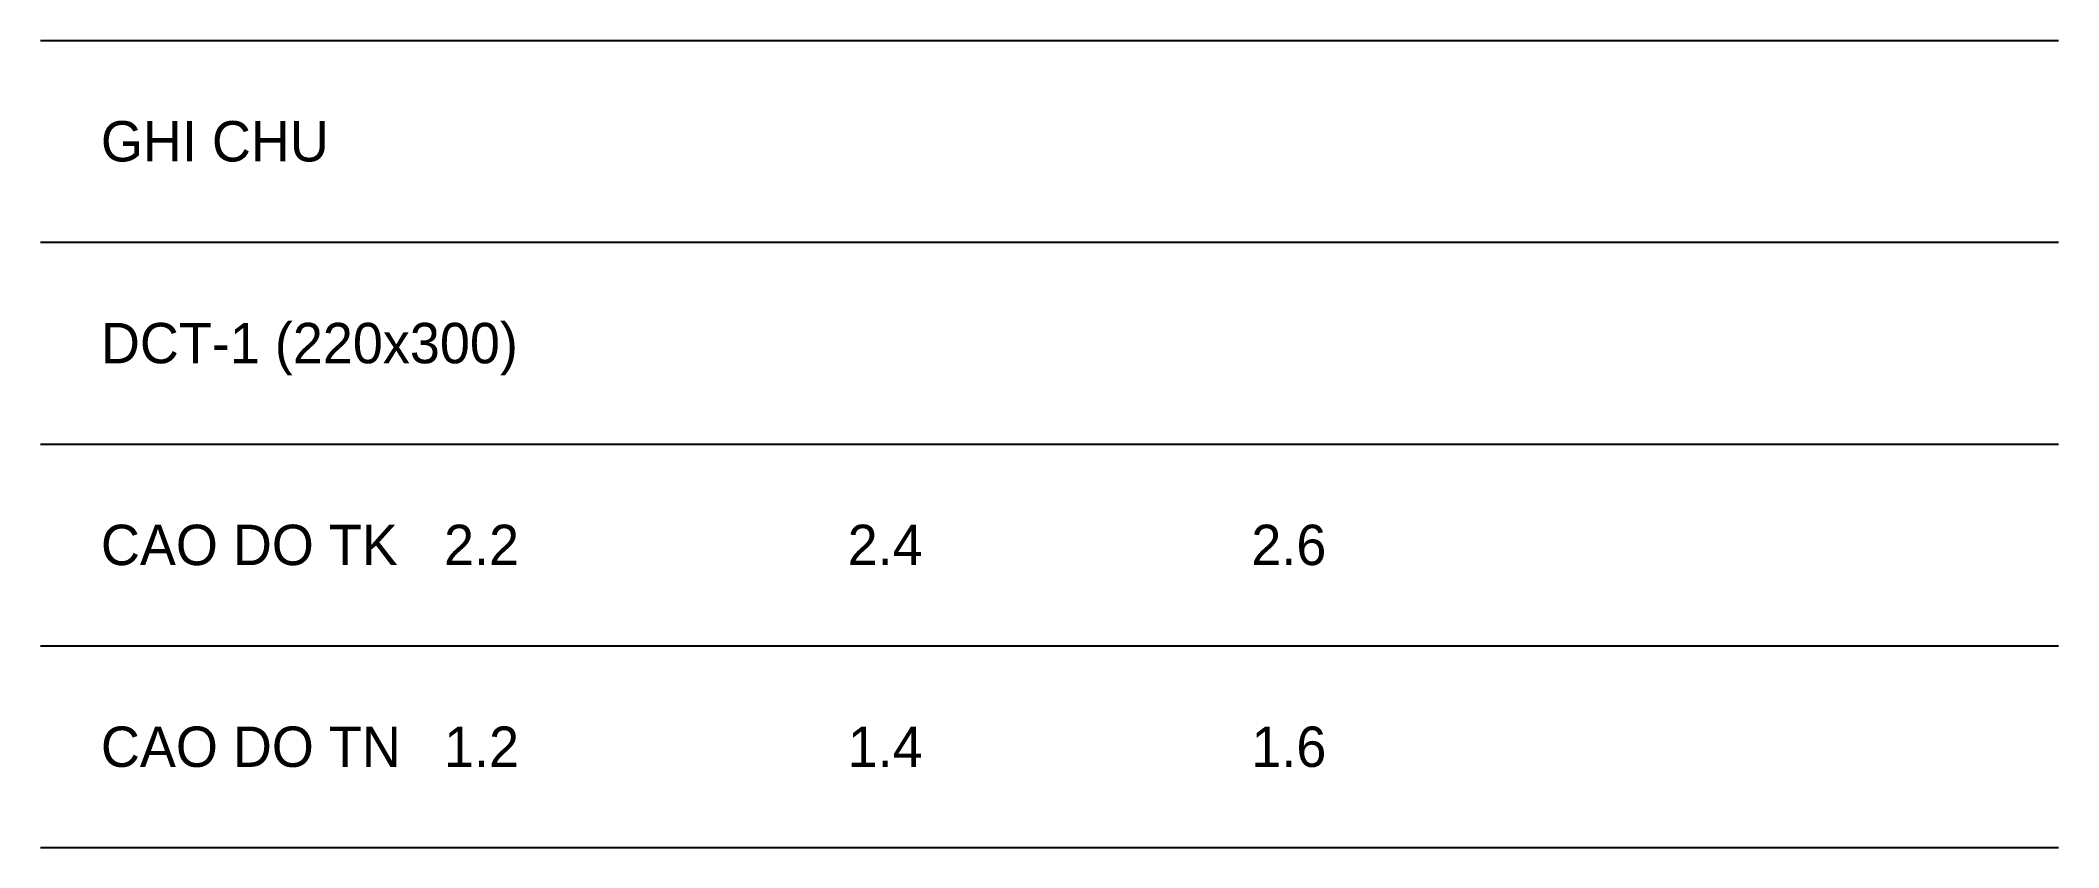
# Model space of a CAD drawing. Header units: metres. Extents: x 0 to 10, y 0 to 4.
import ezdxf

# ---------------------------------------------------------------- set-up
doc = ezdxf.new("R2010")
doc.units = ezdxf.units.M

msp = doc.modelspace()

# ---------------------------------------------------------------- linework, layer by layer
for p, q in [((0, 4), (10, 4)), ((0, 3), (10, 3)), ((0, 2), (10, 2)), ((0, 1), (10, 1)), ((0, 0), (10, 0))]:
    msp.add_line(p, q)

# ---------------------------------------------------------------- texts
for s, p in [('GHI CHU', (0.3, 3.4)), ('DCT-1 (220x300)', (0.3, 2.4)), ('CAO DO TK', (0.3, 1.4)), ('2.2', (2, 1.4)), ('2.4', (4, 1.4)), ('2.6', (6, 1.4)), ('CAO DO TN', (0.3, 0.4)), ('1.2', (2, 0.4)), ('1.4', (4, 0.4)), ('1.6', (6, 0.4))]:
    msp.add_text(s, height=0.2).set_placement(p)

doc.saveas('drawing.dxf')
